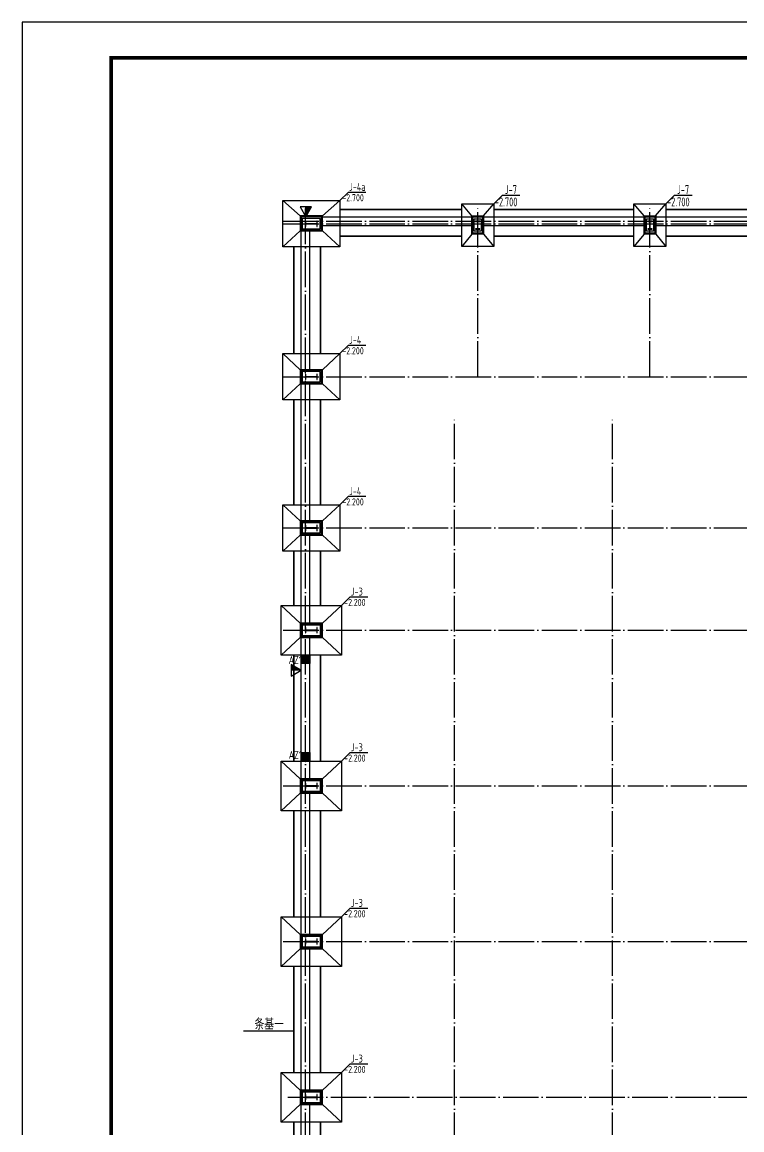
# Model space of a CAD drawing. Extents: x 69728788 to 150676229, y 15322671 to 43663798.
# Drawn here: x 75107584 to 75148015, y 20884037 to 20946303 of the extents above; entities that cross this region are included whole.
import ezdxf

# ---------------------------------------------------------------- set-up
doc = ezdxf.new("R2010")
doc.units = 0
doc.header["$LTSCALE"] = 1000
doc.header["$MEASUREMENT"] = 0
doc.linetypes.add('DOTE', pattern=[2.42, 2, -0.2, 0.02, -0.2])
doc.layers.add('1000', color=2, linetype='CONTINUOUS', lineweight=35)
for name, color, linetype in [('DIM1', 3, 'CONTINUOUS'), ('DOTE', 251, 'DOTE'), ('PUB_TITLE', 4, 'CONTINUOUS'), ('TEXT', 7, 'CONTINUOUS'), ('WALL', 4, 'CONTINUOUS'), ('基础', 2, 'CONTINUOUS'), ('基础堆坡线', 97, 'CONTINUOUS'), ('基础编号', 255, 'CONTINUOUS'), ('填充', 251, 'CONTINUOUS'), ('填充8#', 8, 'CONTINUOUS'), ('填充二', 75, 'CONTINUOUS'), ('柱', 2, 'CONTINUOUS'), ('钢柱', 3, 'CONTINUOUS')]:
    doc.layers.add(name, color=color, linetype=linetype)
doc.styles.add('TSSD_Rein', font='atssdeng.shx', dxfattribs={"width": 0.7, "bigfont": 'atssdchn.shx'})

# ---------------------------------------------------------------- blocks, each defined once
blk = doc.blocks.new('新块fgadfdg')
at = {"layer": 'DIM1'}
blk.add_hatch(color=256, dxfattribs=at).paths.add_polyline_path([(323685, 41899), (323685, 41515), (323907, 41515)])
for p, q in [((323462, 41515, 1020), (323685, 41899, 1020)), ((323907, 41515, 1020), (323462, 41515, 1020)), ((323685, 41899, 1020), (323685, 41515, 1020)), ((323685, 41899, 1020), (323907, 41515, 1020))]:
    blk.add_line(p, q, dxfattribs=at)

msp = doc.modelspace()

# ---------------------------------------------------------------- hatches: boundary and pattern name
at = {"layer": '填充二'}
h = msp.add_hatch(dxfattribs=at)
h.set_pattern_fill('钢筋混凝土', color=256, scale=25, angle=-90, style=0)
h.set_pattern_definition([(315, (53736541.09, 95424502.28), (44.194173824, 44.194173824), []), (320, (53736541.09, 95424502.28), (-15.68803375, -179.31504565), [18.75, -206.25]), (265, (53736541.09, 95424502.28), (188.04803343, 34.6878334), [15, -165]), (10.4514, (53736539.78, 95424487.33), (172.3598855, -144.62734543), [15.9350475, -175.285528]), (316.1842, (53736591.09, 95424502.28), (-41.3797536, -266.81026216), [28.125, -309.375]), (6.6356, (53736587.64, 95424480.04), (243.5294677, -233.6656764), [23.902572, -262.92825]), (261.1842, (53736591.1, 95424502.28), (243.5296502, -233.6654863), [22.5, -247.5]), (291, (53736578.59, 95424477.28), (-100.65472267, -149.22676303), [18.75, -206.25]), (236, (53736578.59, 95424477.28), (181.28751126, -60.828833), [15, -165]), (341.4514, (53736570.2, 95424464.84), (80.63262418, -210.05565715), [15.9350475, -175.285528]), (307.5, (53736541.09, 95424502.28), (83.22346346, -3.03996383), [0, -163, 0, -167.5, 0, -165.625]), (277.5, (53736541.09, 95424502.28), (98.60292797, -65.76738436), [0, -95.5, 0, -159.25, 0, -63.125]), (237.5, (53736541.09, 95424558.03), (-5.638717934, -133.455609043), [0, -62.5, 0, -195, 0, -258.75]), (227.5, (53736541.09, 95424583.03), (25.02624558, -145.79654234), [0, -81.25, 0, -129.5, 0, -183.75])])
h.paths.add_polyline_path([(75123750.5, 20910743.3), (75123250.5, 20910743.3), (75123250.5, 20910243.3), (75123750.5, 20910243.3)])
h = msp.add_hatch(dxfattribs=at)
h.set_pattern_fill('钢筋混凝土', color=256, scale=25, angle=-90, style=0)
h.set_pattern_definition([(315, (53736541.09, 95419002.28), (44.194173824, 44.194173824), []), (320, (53736541.09, 95419002.28), (-15.68803375, -179.31504565), [18.75, -206.25]), (265, (53736541.09, 95419002.28), (188.04803343, 34.6878334), [15, -165]), (10.4514, (53736539.78, 95418987.33), (172.3598855, -144.62734543), [15.9350475, -175.285528]), (316.1842, (53736591.09, 95419002.28), (-41.3797536, -266.81026216), [28.125, -309.375]), (6.6356, (53736587.64, 95418980.04), (243.5294677, -233.6656764), [23.902572, -262.92825]), (261.1842, (53736591.1, 95419002.28), (243.5296502, -233.6654863), [22.5, -247.5]), (291, (53736578.59, 95418977.28), (-100.65472267, -149.22676303), [18.75, -206.25]), (236, (53736578.59, 95418977.28), (181.28751126, -60.828833), [15, -165]), (341.4514, (53736570.2, 95418964.84), (80.63262418, -210.05565715), [15.9350475, -175.285528]), (307.5, (53736541.09, 95419002.28), (83.22346346, -3.03996383), [0, -163, 0, -167.5, 0, -165.625]), (277.5, (53736541.09, 95419002.28), (98.60292797, -65.76738436), [0, -95.5, 0, -159.25, 0, -63.125]), (237.5, (53736541.09, 95419058.03), (-5.638717934, -133.455609043), [0, -62.5, 0, -195, 0, -258.75]), (227.5, (53736541.09, 95419083.03), (25.02624558, -145.79654234), [0, -81.25, 0, -129.5, 0, -183.75])])
h.paths.add_polyline_path([(75123750.5, 20905243.3), (75123250.5, 20905243.3), (75123250.5, 20904743.3), (75123750.5, 20904743.3)])

# ---------------------------------------------------------------- linework, layer by layer
at = {"layer": '1000'}
for p, q in [((75125425.5, 20935768.3), (75132275.5, 20935768.3)), ((75134075.5, 20935768.3), (75141950.5, 20935768.3)), ((75143750.5, 20935768.3), (75151350.1, 20935768.3)), ((75122850.5, 20927668.3), (75122850.5, 20933668.3)), ((75124350.5, 20927668.3), (75124350.5, 20933668.3)), ((75125425.5, 20934268.3), (75132275.5, 20934268.3)), ((75134075.5, 20934268.3), (75141950.5, 20934268.3)), ((75143750.5, 20934268.3), (75151350.1, 20934268.3)), ((75122850.5, 20919168.3), (75122850.5, 20925068.3)), ((75124350.5, 20919168.3), (75124350.5, 20925068.3)), ((75122850.5, 20913518.3), (75122850.5, 20916568.3)), ((75124350.5, 20913518.3), (75124350.5, 20916568.3)), ((75122850.5, 20904768.3), (75122850.5, 20910718.3)), ((75124350.5, 20904768.3), (75124350.5, 20910718.3)), ((75122850.5, 20896018.3), (75122850.5, 20901968.3)), ((75124350.5, 20896018.3), (75124350.5, 20901968.3)), ((75122850.5, 20887268.3), (75122850.5, 20893218.3)), ((75124350.5, 20887268.3), (75124350.5, 20893218.3)), ((75122850.5, 20878868.3), (75122850.5, 20884468.3)), ((75124350.5, 20878868.3), (75124350.5, 20884468.3))]:
    msp.add_line(p, q, dxfattribs=at)
at = {"layer": 'DOTE'}
for p, q in [((75123500.5, 20841868.3), (75123500.5, 20935868.3)), ((75133175.5, 20926368.3), (75133175.5, 20935868.3)), ((75142850.5, 20926368.3), (75142850.5, 20935868.3)), ((75122250.5, 20935118.3), (75232250.5, 20935118.3)), ((75122250.5, 20934968.3), (75232250.5, 20934968.3)), ((75122250.5, 20926368.3), (75232250.5, 20926368.3)), ((75131875.5, 20841868.3), (75131875.5, 20924019)), ((75140750.5, 20841868.3), (75140750.5, 20924008.5)), ((75122250.5, 20917868.3), (75232250.5, 20917868.3)), ((75122250.5, 20912118.3), (75232250.5, 20912118.3)), ((75122250.5, 20903368.3), (75232250.5, 20903368.3)), ((75122250.5, 20894618.3), (75232250.5, 20894618.3)), ((75122500.5, 20885868.3), (75232250.5, 20885868.3))]:
    msp.add_line(p, q, dxfattribs=at)
at = {"layer": 'PUB_TITLE'}
msp.add_lwpolyline([(75107584.3, 20827502.8), (75275784.3, 20827502.8), (75275784.3, 20946302.8), (75107584.3, 20946302.8)], close=True, dxfattribs=at)
at = {"layer": 'PUB_TITLE', "const_width": 200}
msp.add_lwpolyline([(75112584.3, 20829502.8), (75273784.3, 20829502.8), (75273784.3, 20944302.8), (75112584.3, 20944302.8)], close=True, dxfattribs=at)
at = {"layer": 'TEXT'}
for p, q in [((75125891.5, 20936734.2), (75125425.5, 20936268.3)), ((75126898.3, 20936734.2), (75125891.5, 20936734.2)), ((75134541.5, 20936559.2), (75134075.5, 20936093.3)), ((75135548.3, 20936559.2), (75134541.5, 20936559.2)), ((75144216.5, 20936559.2), (75143750.5, 20936093.3)), ((75145223.3, 20936559.2), (75144216.5, 20936559.2)), ((75125891.5, 20928134.2), (75125425.5, 20927668.3)), ((75126898.3, 20928134.2), (75125891.5, 20928134.2)), ((75125891.5, 20919634.2), (75125425.5, 20919168.3)), ((75126898.3, 20919634.2), (75125891.5, 20919634.2)), ((75125991.5, 20913984.2), (75125525.5, 20913518.3)), ((75126998.3, 20913984.2), (75125991.5, 20913984.2)), ((75125991.5, 20905234.2), (75125525.5, 20904768.3)), ((75126998.3, 20905234.2), (75125991.5, 20905234.2)), ((75125991.5, 20896484.2), (75125525.5, 20896018.3)), ((75126998.3, 20896484.2), (75125991.5, 20896484.2)), ((75125991.5, 20887734.2), (75125525.5, 20887268.3)), ((75126998.3, 20887734.2), (75125991.5, 20887734.2))]:
    msp.add_line(p, q, dxfattribs=at)
at = {"layer": 'WALL'}
for p, q in [((75124450.5, 20935368.3), (75195600.5, 20935368.3)), ((75123250.5, 20842368.3), (75123250.5, 20934618.3)), ((75123750.5, 20926718.3), (75123750.5, 20934618.3)), ((75124400.5, 20934868.3), (75132900.5, 20934868.3)), ((75133450.5, 20934868.3), (75142575.5, 20934868.3)), ((75143125.5, 20934868.3), (75152050.1, 20934868.3)), ((75123750.5, 20918218.3), (75123750.5, 20926018.3)), ((75123750.5, 20912468.3), (75123750.5, 20917518.3)), ((75123750.5, 20903718.3), (75123750.5, 20911768.3)), ((75123750.5, 20894968.3), (75123750.5, 20903018.3)), ((75123750.5, 20886218.3), (75123750.5, 20894268.3)), ((75123750.5, 20877768.3), (75123750.5, 20885518.3))]:
    msp.add_line(p, q, dxfattribs=at)
at = {"layer": '基础'}
for points in [[(75122225.5, 20936268.3), (75125425.5, 20936268.3), (75125425.5, 20933668.3), (75122225.5, 20933668.3)], [(75132275.5, 20936093.3), (75134075.5, 20936093.3), (75134075.5, 20933693.3), (75132275.5, 20933693.3)], [(75141950.5, 20936093.3), (75143750.5, 20936093.3), (75143750.5, 20933693.3), (75141950.5, 20933693.3)], [(75122225.5, 20927668.3), (75125425.5, 20927668.3), (75125425.5, 20925068.3), (75122225.5, 20925068.3)], [(75122225.5, 20919168.3), (75125425.5, 20919168.3), (75125425.5, 20916568.3), (75122225.5, 20916568.3)], [(75122125.5, 20913518.3), (75125525.5, 20913518.3), (75125525.5, 20910718.3), (75122125.5, 20910718.3)], [(75122125.5, 20904768.3), (75125525.5, 20904768.3), (75125525.5, 20901968.3), (75122125.5, 20901968.3)], [(75122125.5, 20896018.3), (75125525.5, 20896018.3), (75125525.5, 20893218.3), (75122125.5, 20893218.3)], [(75122125.5, 20887268.3), (75125525.5, 20887268.3), (75125525.5, 20884468.3), (75122125.5, 20884468.3)]]:
    msp.add_lwpolyline(points, close=True, dxfattribs=at)
at = {"layer": '基础堆坡线'}
for p, q in [((75123200.5, 20935418.3), (75122225.5, 20936268.3)), ((75124450.5, 20935418.3), (75125425.5, 20936268.3)), ((75132850.5, 20935418.3), (75132275.5, 20936093.3)), ((75133497.2, 20935418.3), (75134075.5, 20936093.3)), ((75142525.5, 20935418.3), (75141950.5, 20936093.3)), ((75143172.2, 20935418.3), (75143750.5, 20936093.3)), ((75123200.5, 20934568.3), (75122225.5, 20933668.3)), ((75124450.5, 20934568.3), (75125425.5, 20933668.3)), ((75132850.5, 20934393.3), (75132275.5, 20933693.3)), ((75133500.5, 20934393.3), (75134075.5, 20933693.3)), ((75142525.5, 20934393.3), (75141950.5, 20933693.3)), ((75143175.5, 20934393.3), (75143750.5, 20933693.3)), ((75123200.5, 20926768.3), (75122225.5, 20927668.3)), ((75124450.5, 20926768.3), (75125425.5, 20927668.3)), ((75123200.5, 20925968.3), (75122225.5, 20925068.3)), ((75124450.5, 20925968.3), (75125425.5, 20925068.3)), ((75123200.5, 20918268.3), (75122225.5, 20919168.3)), ((75124450.5, 20918268.3), (75125425.5, 20919168.3)), ((75123200.5, 20917468.3), (75122225.5, 20916568.3)), ((75124450.5, 20917468.3), (75125425.5, 20916568.3)), ((75123200.5, 20912518.3), (75122125.5, 20913518.3)), ((75124450.5, 20912518.3), (75125525.5, 20913518.3)), ((75123200.5, 20911718.3), (75122125.5, 20910718.3)), ((75124450.5, 20911718.3), (75125525.5, 20910718.3)), ((75123200.5, 20903768.3), (75122125.5, 20904768.3)), ((75124450.5, 20903768.3), (75125525.5, 20904768.3)), ((75123200.5, 20902968.3), (75122125.5, 20901968.3)), ((75124450.5, 20902968.3), (75125525.5, 20901968.3)), ((75123200.5, 20895018.3), (75122125.5, 20896018.3)), ((75124450.5, 20895018.3), (75125525.5, 20896018.3)), ((75123200.5, 20894218.3), (75122125.5, 20893218.3)), ((75124450.5, 20894218.3), (75125525.5, 20893218.3)), ((75123200.5, 20886268.3), (75122125.5, 20887268.3)), ((75124450.5, 20886268.3), (75125525.5, 20887268.3)), ((75123200.5, 20885468.3), (75122125.5, 20884468.3)), ((75124450.5, 20885468.3), (75125525.5, 20884468.3))]:
    msp.add_line(p, q, dxfattribs=at)
for points in [[(75123200.5, 20934568.3), (75123825.5, 20934568.3), (75124450.5, 20934568.3), (75124450.5, 20934968.3), (75124450.5, 20935418.3), (75123825.5, 20935418.3), (75123200.5, 20935418.3)], [(75132850.5, 20934393.3), (75132850.5, 20934893.3), (75132850.5, 20935418.3), (75133175.5, 20935418.3), (75133500.5, 20935418.3), (75133500.5, 20934893.3), (75133500.5, 20934393.3)], [(75142525.5, 20934393.3), (75142525.5, 20934893.3), (75142525.5, 20935418.3), (75142850.5, 20935418.3), (75143175.5, 20935418.3), (75143175.5, 20934893.3), (75143175.5, 20934393.3)], [(75123200.5, 20925968.3), (75123825.5, 20925968.3), (75124450.5, 20925968.3), (75124450.5, 20926368.3), (75124450.5, 20926768.3), (75123825.5, 20926768.3), (75123200.5, 20926768.3)], [(75123200.5, 20917468.3), (75123825.5, 20917468.3), (75124450.5, 20917468.3), (75124450.5, 20917868.3), (75124450.5, 20918268.3), (75123825.5, 20918268.3), (75123200.5, 20918268.3)], [(75123200.5, 20911718.3), (75123825.5, 20911718.3), (75124450.5, 20911718.3), (75124450.5, 20912118.3), (75124450.5, 20912518.3), (75123825.5, 20912518.3), (75123200.5, 20912518.3)], [(75123200.5, 20902968.3), (75123825.5, 20902968.3), (75124450.5, 20902968.3), (75124450.5, 20903368.3), (75124450.5, 20903768.3), (75123825.5, 20903768.3), (75123200.5, 20903768.3)], [(75123200.5, 20894218.3), (75123825.5, 20894218.3), (75124450.5, 20894218.3), (75124450.5, 20894618.3), (75124450.5, 20895018.3), (75123825.5, 20895018.3), (75123200.5, 20895018.3)], [(75123200.5, 20885468.3), (75123825.5, 20885468.3), (75124450.5, 20885468.3), (75124450.5, 20885868.3), (75124450.5, 20886268.3), (75123825.5, 20886268.3), (75123200.5, 20886268.3)]]:
    msp.add_lwpolyline(points, close=True, dxfattribs=at)
at = {"layer": '基础编号'}
msp.add_lwpolyline([(75120016.9, 20889600.5), (75120016.9, 20889600.5), (75122850.5, 20889600.5)], dxfattribs=at)
at = {"layer": '填充8#'}
for points in [[(75123320.5, 20934688.3), (75123825.5, 20934688.3), (75124330.5, 20934688.3), (75124330.5, 20934973.3), (75124330.5, 20935258.3), (75123825.5, 20935258.3), (75123320.5, 20935258.3), (75123320.5, 20934688.3)], [(75132975.5, 20934548.3), (75132975.5, 20934893.3), (75132975.5, 20935238.3), (75133175.5, 20935238.3), (75133375.5, 20935238.3), (75133375.5, 20934893.3), (75133375.5, 20934548.3), (75132975.5, 20934548.3)], [(75142650.5, 20934548.3), (75142650.5, 20934893.3), (75142650.5, 20935238.3), (75142850.5, 20935238.3), (75143050.5, 20935238.3), (75143050.5, 20934893.3), (75143050.5, 20934548.3), (75142650.5, 20934548.3)], [(75123320.5, 20926088.3), (75123825.5, 20926088.3), (75124330.5, 20926088.3), (75124330.5, 20926373.3), (75124330.5, 20926658.3), (75123825.5, 20926658.3), (75123320.5, 20926658.3), (75123320.5, 20926088.3)], [(75123320.5, 20917588.3), (75123825.5, 20917588.3), (75124330.5, 20917588.3), (75124330.5, 20917873.3), (75124330.5, 20918158.3), (75123825.5, 20918158.3), (75123320.5, 20918158.3), (75123320.5, 20917588.3)], [(75123315.5, 20911828.3), (75123825.5, 20911828.3), (75124335.5, 20911828.3), (75124335.5, 20912118.3), (75124335.5, 20912408.3), (75123825.5, 20912408.3), (75123315.5, 20912408.3), (75123315.5, 20911828.3)], [(75123315.5, 20903078.3), (75123825.5, 20903078.3), (75124335.5, 20903078.3), (75124335.5, 20903368.3), (75124335.5, 20903658.3), (75123825.5, 20903658.3), (75123315.5, 20903658.3), (75123315.5, 20903078.3)], [(75123315.5, 20894328.3), (75123825.5, 20894328.3), (75124335.5, 20894328.3), (75124335.5, 20894618.3), (75124335.5, 20894908.3), (75123825.5, 20894908.3), (75123315.5, 20894908.3), (75123315.5, 20894328.3)], [(75123315.5, 20885578.3), (75123825.5, 20885578.3), (75124335.5, 20885578.3), (75124335.5, 20885868.3), (75124335.5, 20886158.3), (75123825.5, 20886158.3), (75123315.5, 20886158.3), (75123315.5, 20885578.3)]]:
    msp.add_lwpolyline(points, dxfattribs=at)
at = {"layer": '柱'}
for points in [[(75123250.5, 20934618.3), (75123825.5, 20934618.3), (75124400.5, 20934618.3), (75124400.5, 20934968.3), (75124400.5, 20935368.3), (75123825.5, 20935368.3), (75123250.5, 20935368.3)], [(75132900.5, 20934443.3), (75132900.5, 20934893.3), (75132900.5, 20935368.3), (75133175.5, 20935368.3), (75133450.5, 20935368.3), (75133450.5, 20934893.3), (75133450.5, 20934443.3)], [(75142575.5, 20934443.3), (75142575.5, 20934893.3), (75142575.5, 20935368.3), (75142850.5, 20935368.3), (75143125.5, 20935368.3), (75143125.5, 20934893.3), (75143125.5, 20934443.3)], [(75123250.5, 20926018.3), (75123825.5, 20926018.3), (75124400.5, 20926018.3), (75124400.5, 20926368.3), (75124400.5, 20926718.3), (75123825.5, 20926718.3), (75123250.5, 20926718.3)], [(75123250.5, 20917518.3), (75123825.5, 20917518.3), (75124400.5, 20917518.3), (75124400.5, 20917868.3), (75124400.5, 20918218.3), (75123825.5, 20918218.3), (75123250.5, 20918218.3)], [(75123250.5, 20911768.3), (75123825.5, 20911768.3), (75124400.5, 20911768.3), (75124400.5, 20912118.3), (75124400.5, 20912468.3), (75123825.5, 20912468.3), (75123250.5, 20912468.3)], [(75123250.5, 20903018.3), (75123825.5, 20903018.3), (75124400.5, 20903018.3), (75124400.5, 20903368.3), (75124400.5, 20903718.3), (75123825.5, 20903718.3), (75123250.5, 20903718.3)], [(75123250.5, 20894268.3), (75123825.5, 20894268.3), (75124400.5, 20894268.3), (75124400.5, 20894618.3), (75124400.5, 20894968.3), (75123825.5, 20894968.3), (75123250.5, 20894968.3)], [(75123250.5, 20885518.3), (75123825.5, 20885518.3), (75124400.5, 20885518.3), (75124400.5, 20885868.3), (75124400.5, 20886218.3), (75123825.5, 20886218.3), (75123250.5, 20886218.3)]]:
    msp.add_lwpolyline(points, close=True, dxfattribs=at)
for points in [[(75123750.5, 20910743.3), (75123750.5, 20910243.3), (75123250.5, 20910243.3), (75123250.5, 20910743.3), (75123750.5, 20910743.3)], [(75123750.5, 20905243.3), (75123750.5, 20904743.3), (75123250.5, 20904743.3), (75123250.5, 20905243.3), (75123750.5, 20905243.3)]]:
    msp.add_lwpolyline(points, dxfattribs=at)
at = {"layer": '钢柱'}
for points in [[(75123500.5, 20935118.3), (75123500.5, 20934818.3), (75123512.5, 20934818.3), (75123512.5, 20934964.3), (75124138.5, 20934964.3), (75124138.5, 20934818.3), (75124150.5, 20934818.3), (75124150.5, 20935118.3), (75124138.5, 20935118.3), (75124138.5, 20934972.3), (75123512.5, 20934972.3), (75123512.5, 20935118.3)], [(75133050.5, 20934668.3), (75133300.5, 20934668.3), (75133300.5, 20934680.3), (75133179.5, 20934680.3), (75133179.5, 20935106.3), (75133300.5, 20935106.3), (75133300.5, 20935118.3), (75133050.5, 20935118.3), (75133050.5, 20935106.3), (75133171.5, 20935106.3), (75133171.5, 20934680.3), (75133050.5, 20934680.3)], [(75142725.5, 20934668.3), (75142975.5, 20934668.3), (75142975.5, 20934680.3), (75142854.5, 20934680.3), (75142854.5, 20935106.3), (75142975.5, 20935106.3), (75142975.5, 20935118.3), (75142725.5, 20935118.3), (75142725.5, 20935106.3), (75142846.5, 20935106.3), (75142846.5, 20934680.3), (75142725.5, 20934680.3)], [(75123500.5, 20926518.3), (75123500.5, 20926218.3), (75123512.5, 20926218.3), (75123512.5, 20926364.3), (75124138.5, 20926364.3), (75124138.5, 20926218.3), (75124150.5, 20926218.3), (75124150.5, 20926518.3), (75124138.5, 20926518.3), (75124138.5, 20926372.3), (75123512.5, 20926372.3), (75123512.5, 20926518.3)], [(75123500.5, 20918018.3), (75123500.5, 20917718.3), (75123512.5, 20917718.3), (75123512.5, 20917864.3), (75124138.5, 20917864.3), (75124138.5, 20917718.3), (75124150.5, 20917718.3), (75124150.5, 20918018.3), (75124138.5, 20918018.3), (75124138.5, 20917872.3), (75123512.5, 20917872.3), (75123512.5, 20918018.3)], [(75123500.5, 20912268.3), (75123500.5, 20911968.3), (75123512.5, 20911968.3), (75123512.5, 20912114.3), (75124138.5, 20912114.3), (75124138.5, 20911968.3), (75124150.5, 20911968.3), (75124150.5, 20912268.3), (75124138.5, 20912268.3), (75124138.5, 20912122.3), (75123512.5, 20912122.3), (75123512.5, 20912268.3)], [(75123500.5, 20903518.3), (75123500.5, 20903218.3), (75123512.5, 20903218.3), (75123512.5, 20903364.3), (75124138.5, 20903364.3), (75124138.5, 20903218.3), (75124150.5, 20903218.3), (75124150.5, 20903518.3), (75124138.5, 20903518.3), (75124138.5, 20903372.3), (75123512.5, 20903372.3), (75123512.5, 20903518.3)], [(75123500.5, 20894768.3), (75123500.5, 20894468.3), (75123512.5, 20894468.3), (75123512.5, 20894614.3), (75124138.5, 20894614.3), (75124138.5, 20894468.3), (75124150.5, 20894468.3), (75124150.5, 20894768.3), (75124138.5, 20894768.3), (75124138.5, 20894622.3), (75123512.5, 20894622.3), (75123512.5, 20894768.3)], [(75123500.5, 20886018.3), (75123500.5, 20885718.3), (75123512.5, 20885718.3), (75123512.5, 20885864.3), (75124138.5, 20885864.3), (75124138.5, 20885718.3), (75124150.5, 20885718.3), (75124150.5, 20886018.3), (75124138.5, 20886018.3), (75124138.5, 20885872.3), (75123512.5, 20885872.3), (75123512.5, 20886018.3)]]:
    msp.add_lwpolyline(points, close=True, dxfattribs=at)

# ---------------------------------------------------------------- block references
at = {"layer": '填充', "yscale": 1.439999997615814, "zscale": 1.439999999999964}
for p, xscale, rotation in [((74657419.9, 20995703.4, -1468.2), -1.440000008791685, 180), ((75062915.4, 20443762.6, -1468.2), -1.440000012516975, 270)]:
    msp.add_blockref('新块fgadfdg', p, dxfattribs=dict(at, xscale=xscale, rotation=rotation))

# ---------------------------------------------------------------- texts
at = {"layer": 'TEXT', "style": 'TSSD_Rein', "width": 0.7}
for s, height, p in [('J-4a', 450, (75125953.7, 20936818)), ('J-7', 500, (75134703.7, 20936643)), ('J-7', 500, (75144378.7, 20936643)), ('-2.700', 400, (75125573.2, 20936233.8)), ('-2.700', 500, (75134138.3, 20935947.1)), ('-2.700', 500, (75143813.3, 20935947.1)), ('J-4', 450, (75125953.7, 20928218)), ('-2.200', 400, (75125573.2, 20927633.8)), ('J-4', 450, (75125953.7, 20919718)), ('-2.200', 400, (75125573.2, 20919133.8)), ('J-3', 450, (75126053.7, 20914068)), ('-2.200', 400, (75125673.2, 20913483.8)), ('J-3', 450, (75126053.7, 20905318)), ('-2.200', 400, (75125673.2, 20904733.8)), ('J-3', 450, (75126053.7, 20896568)), ('-2.200', 400, (75125673.2, 20895983.8)), ('J-3', 450, (75126053.7, 20887818)), ('-2.200', 400, (75125673.2, 20887233.8))]:
    msp.add_text(s, height=height, dxfattribs=at).set_placement(p)
at = {"layer": 'TEXT', "color": 2, "style": 'TSSD_Rein', "width": 0.7}
for p in [(75122556.5, 20910222.4), (75122560, 20904886.9)]:
    msp.add_text('AZ1', height=450, dxfattribs=at).set_placement(p)
at = {"layer": '基础编号', "style": 'TSSD_Rein', "width": 0.7}
msp.add_text('条基一', height=630, dxfattribs=at).set_placement((75120634, 20889666.2))

doc.saveas('drawing.dxf')
